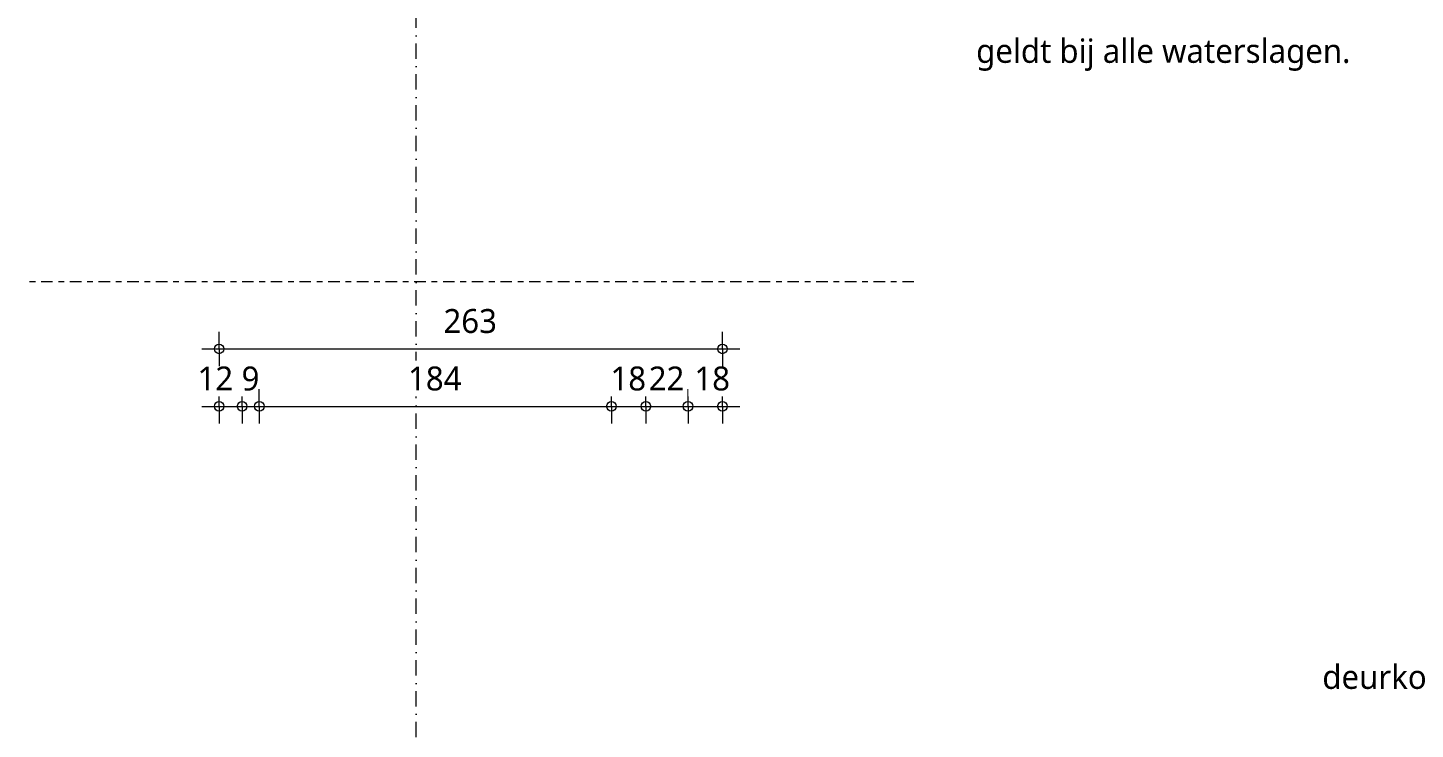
# Model space of a CAD drawing. Header units: millimetres. Extents: x 6732 to 10947, y 894 to 9086.
# Drawn here: x 8191 to 8916, y 5317 to 5683 of the extents above; entities that cross this region are included whole.
import ezdxf

# ---------------------------------------------------------------- set-up
doc = ezdxf.new("R2010")
doc.units = ezdxf.units.MM
doc.linetypes.add('MV_center', pattern=[15, 6, -3, 3, -3])
doc.linetypes.add('MV_stramien', pattern=[16, 8, -4, 0, -4])
for name, color, linetype, lineweight in [('A-ANNO-DIMS', 211, 'Continuous', 13), ('A-ANNO-DIMS-5', 211, 'Continuous', 13), ('A-DETL', 90, 'Continuous', 13), ('A-DETL-GENF', 92, 'Continuous', 18), ('G-ANNO-TEXT', 231, 'Continuous', 13)]:
    doc.layers.add(name, color=color, linetype=linetype, lineweight=lineweight)
doc.styles.add('Segoe UI_2', font='segoeui.ttf', dxfattribs={"height": 12.5})
doc.dimstyles.new('2_5_mm', dxfattribs={"dimscale": 304.8, "dimtxt": 13.092049, "dimasz": 0.016404, "dimexe": 0.029528, "dimexo": 0.0625, "dimgap": 0.014764, "dimtad": 1, "dimdec": 0, "dimzin": 0, "dimdsep": 46, "dimtxsty": 'Segoe UI_2', "dimblk1": 'DOTBLANK', "dimblk2": 'DOTBLANK', "dimsah": 1, "dimcen": 0.09, "dimdle": 0.029528, "dimazin": 0, "dimtfac": 1, "dimtdec": 4, "dimtix": 1, "dimtmove": 2, "dimatfit": 3, "dimfxl": 0.029528, "dimfxlon": 1, "dimtvp": 1, "dimtfill": 1, "dimtolj": 1, "dimtzin": 0, "dimarcsym": 2})
doc.dimstyles.new('2_5_mm_1', dxfattribs={"dimscale": 304.8, "dimtxt": 13.092049, "dimasz": 0.016404, "dimexe": 0.029528, "dimexo": 0.0625, "dimgap": 0.014764, "dimtad": 1, "dimdec": 0, "dimzin": 0, "dimdsep": 46, "dimtxsty": 'Segoe UI_2', "dimblk1": 'DOTBLANK', "dimblk2": 'DOTBLANK', "dimsah": 1, "dimcen": 0.09, "dimdle": 0.029528, "dimazin": 0, "dimtfac": 1, "dimtdec": 4, "dimtix": 1, "dimtmove": 0, "dimatfit": 3, "dimfxl": 0.029528, "dimfxlon": 1, "dimtvp": 1, "dimtfill": 1, "dimtolj": 1, "dimtzin": 0, "dimarcsym": 2})

# ---------------------------------------------------------------- blocks, each defined once
blk = doc.blocks.new('42 isolatie - Type 1-3776372-Details Strandbaak Patio Woning')
at = {"layer": 'A-DETL-GENF'}
h = blk.add_hatch(color=256, dxfattribs=at)
h.paths.add_polyline_path([(56.28, 0.8), (187.55, 0.8), (187.55, 184.8), (56.28, 184.8), (56.28, 3.63)])
h.paths.add_polyline_path([(674.21, 181.97), (674.21, 0.8), (727.28, 0.8), (727.28, 184.8), (674.21, 184.8)])
at = {"layer": 'A-DETL-GENF', "lineweight": 13}
h = blk.add_hatch(dxfattribs=at)
h.set_pattern_fill('FP_5', color=256, style=0, pattern_type=2)
h.set_pattern_definition([(60, (-2126.39, 181.76), (-155.885, 90), []), (120, (-2126.39, 181.76), (-155.885, -90), [])])
h.paths.add_polyline_path([(56.28, 0.8), (187.55, 0.8), (187.55, 184.8), (56.28, 184.8), (56.28, 3.63)])
h.paths.add_polyline_path([(674.21, 181.97), (674.21, 0.8), (727.28, 0.8), (727.28, 184.8), (674.21, 184.8)])
at = {"layer": 'A-DETL-GENF'}
for p, q in [((187.55, 184.8), (56.28, 184.8)), ((727.28, 184.8), (674.21, 184.8)), ((56.28, 0.8), (187.55, 0.8)), ((674.21, 0.8), (727.28, 0.8))]:
    blk.add_line(p, q, dxfattribs=at)
blk = doc.blocks.new('NLRS_00_DI_maskeer - Type 1-4234610-Details Strandbaak Patio Woning')
at = {"layer": 'A-DETL-GENF', "linetype": 'MV_center'}
blk.add_line((363, 0), (-100, 0), dxfattribs=at)
blk = doc.blocks.new('DIMBLOCK1-Details Strandbaak Patio Woning')
at = {"layer": 'A-ANNO-DIMS-5'}
for p, q in [((8291.49, 5485.44), (8291.49, 5494.44)), ((8303.49, 5485.44), (8303.49, 5494.44)), ((8282.49, 5485.44), (8303.49, 5485.44)), ((8291.49, 5485.44), (8291.49, 5476.44)), ((8303.49, 5485.44), (8303.49, 5476.44))]:
    blk.add_line(p, q, dxfattribs=at)
for centre in [(8291.49, 5485.44), (8303.49, 5485.44)]:
    blk.add_circle(centre, 2.5, dxfattribs=at)
at = {"layer": 'A-ANNO-DIMS-5', "color": 0, "insert": (8280.19, 5506.25), "char_height": 12.5, "width": 22.8516, "attachment_point": 1, "line_spacing_factor": 1.142579, "style": 'Segoe UI_2', "bg_fill": 3, "box_fill_scale": 1.25, "bg_fill_color": 9, "bg_fill_true_color": 13158600, "bg_fill_transparency": 0}
blk.add_mtext('12', dxfattribs=at)
blk = doc.blocks.new('_DotBlank')
at = {"color": 0, "linetype": 'ByBlock', "lineweight": -2}
blk.add_line((-0.5, 0), (-1, 0), dxfattribs=at)
blk.add_circle((0, 0), 0.5, dxfattribs=at)
blk = doc.blocks.new('DIMBLOCK2-Details Strandbaak Patio Woning')
at = {"layer": 'A-ANNO-DIMS-5'}
for p, q in [((8303.49, 5485.44), (8303.49, 5494.44)), ((8312.49, 5485.44), (8312.49, 5494.44)), ((8303.49, 5485.44), (8312.49, 5485.44)), ((8303.49, 5485.44), (8303.49, 5476.44)), ((8312.49, 5485.44), (8312.49, 5476.44))]:
    blk.add_line(p, q, dxfattribs=at)
for centre in [(8303.49, 5485.44), (8312.49, 5485.44)]:
    blk.add_circle(centre, 2.5, dxfattribs=at)
at = {"layer": 'A-ANNO-DIMS-5', "color": 0, "insert": (8303.23, 5506.25), "char_height": 12.5, "width": 11.4258, "attachment_point": 1, "line_spacing_factor": 1.142579, "style": 'Segoe UI_2', "bg_fill": 3, "box_fill_scale": 1.25, "bg_fill_color": 9, "bg_fill_true_color": 13158600, "bg_fill_transparency": 0}
blk.add_mtext('9', dxfattribs=at)
blk = doc.blocks.new('DIMBLOCK3-Details Strandbaak Patio Woning')
at = {"layer": 'A-ANNO-DIMS-5'}
for p, q in [((8312.49, 5485.44), (8312.49, 5494.44)), ((8496.49, 5485.44), (8496.49, 5494.44)), ((8312.49, 5485.44), (8496.49, 5485.44)), ((8312.49, 5485.44), (8312.49, 5476.44)), ((8496.49, 5485.44), (8496.49, 5476.44))]:
    blk.add_line(p, q, dxfattribs=at)
for centre in [(8312.49, 5485.44), (8496.49, 5485.44)]:
    blk.add_circle(centre, 2.5, dxfattribs=at)
at = {"layer": 'A-ANNO-DIMS-5', "color": 0, "insert": (8390.21, 5506.25), "char_height": 12.5, "width": 34.2774, "attachment_point": 1, "line_spacing_factor": 1.142579, "style": 'Segoe UI_2', "bg_fill": 3, "box_fill_scale": 1.25, "bg_fill_color": 9, "bg_fill_true_color": 13158600, "bg_fill_transparency": 0}
blk.add_mtext('184', dxfattribs=at)
blk = doc.blocks.new('DIMBLOCK4-Details Strandbaak Patio Woning')
at = {"layer": 'A-ANNO-DIMS-5'}
for p, q in [((8496.49, 5485.44), (8496.49, 5494.44)), ((8514.49, 5485.44), (8514.49, 5494.44)), ((8496.49, 5485.44), (8514.49, 5485.44)), ((8496.49, 5485.44), (8496.49, 5476.44)), ((8514.49, 5485.44), (8514.49, 5476.44))]:
    blk.add_line(p, q, dxfattribs=at)
for centre in [(8496.49, 5485.44), (8514.49, 5485.44)]:
    blk.add_circle(centre, 2.5, dxfattribs=at)
at = {"layer": 'A-ANNO-DIMS-5', "color": 0, "insert": (8495.97, 5506.25), "char_height": 12.5, "width": 22.8516, "attachment_point": 1, "line_spacing_factor": 1.142579, "style": 'Segoe UI_2', "bg_fill": 3, "box_fill_scale": 1.25, "bg_fill_color": 9, "bg_fill_true_color": 13158600, "bg_fill_transparency": 0}
blk.add_mtext('18', dxfattribs=at)
blk = doc.blocks.new('DIMBLOCK5-Details Strandbaak Patio Woning')
at = {"layer": 'A-ANNO-DIMS-5'}
for p, q in [((8514.49, 5485.44), (8514.49, 5494.44)), ((8536.49, 5485.44), (8536.49, 5494.44)), ((8514.49, 5485.44), (8536.49, 5485.44)), ((8514.49, 5485.44), (8514.49, 5476.44)), ((8536.49, 5485.44), (8536.49, 5476.44))]:
    blk.add_line(p, q, dxfattribs=at)
for centre in [(8514.49, 5485.44), (8536.49, 5485.44)]:
    blk.add_circle(centre, 2.5, dxfattribs=at)
at = {"layer": 'A-ANNO-DIMS-5', "color": 0, "insert": (8515.97, 5506.25), "char_height": 12.5, "width": 22.8516, "attachment_point": 1, "line_spacing_factor": 1.142579, "style": 'Segoe UI_2', "bg_fill": 3, "box_fill_scale": 1.25, "bg_fill_color": 9, "bg_fill_true_color": 13158600, "bg_fill_transparency": 0}
blk.add_mtext('22', dxfattribs=at)
blk = doc.blocks.new('DIMBLOCK6-Details Strandbaak Patio Woning')
at = {"layer": 'A-ANNO-DIMS-5'}
for p, q in [((8536.49, 5485.44), (8536.49, 5494.44)), ((8554.49, 5485.44), (8554.49, 5494.44)), ((8536.49, 5485.44), (8563.49, 5485.44)), ((8536.49, 5485.44), (8536.49, 5476.44)), ((8554.49, 5485.44), (8554.49, 5476.44))]:
    blk.add_line(p, q, dxfattribs=at)
for centre in [(8536.49, 5485.44), (8554.49, 5485.44)]:
    blk.add_circle(centre, 2.5, dxfattribs=at)
at = {"layer": 'A-ANNO-DIMS-5', "color": 0, "insert": (8539.83, 5506.25), "char_height": 12.5, "width": 22.8516, "attachment_point": 1, "line_spacing_factor": 1.142579, "style": 'Segoe UI_2', "bg_fill": 3, "box_fill_scale": 1.25, "bg_fill_color": 9, "bg_fill_true_color": 13158600, "bg_fill_transparency": 0}
blk.add_mtext('18', dxfattribs=at)
blk = doc.blocks.new('DIMBLOCK7-Details Strandbaak Patio Woning')
at = {"layer": 'A-ANNO-DIMS-5'}
for p, q in [((8291.49, 5515.44), (8291.49, 5524.44)), ((8554.49, 5515.44), (8554.49, 5524.44)), ((8282.49, 5515.44), (8563.49, 5515.44)), ((8291.49, 5515.44), (8291.49, 5506.44)), ((8554.49, 5515.44), (8554.49, 5506.44))]:
    blk.add_line(p, q, dxfattribs=at)
for centre in [(8291.49, 5515.44), (8554.49, 5515.44)]:
    blk.add_circle(centre, 2.5, dxfattribs=at)
at = {"layer": 'A-ANNO-DIMS-5', "color": 0, "insert": (8408.71, 5536.25), "char_height": 12.5, "width": 34.2774, "attachment_point": 1, "line_spacing_factor": 1.142579, "style": 'Segoe UI_2', "bg_fill": 3, "box_fill_scale": 1.25, "bg_fill_color": 9, "bg_fill_true_color": 13158600, "bg_fill_transparency": 0}
blk.add_mtext('263', dxfattribs=at)

msp = doc.modelspace()

# ---------------------------------------------------------------- linework, layer by layer
at = {"layer": 'A-DETL', "linetype": 'MV_stramien', "lineweight": 18}
msp.add_line((8394.49, 4797.5), (8394.49, 5853.16), dxfattribs=at)

# ---------------------------------------------------------------- block references
at = {"layer": 'A-DETL-GENF', "rotation": 90.0000000000004}
msp.add_blockref('42 isolatie - Type 1-3776372-Details Strandbaak Patio Woning', (8497.29, 5073.22), dxfattribs=at)
at = {"layer": 'A-DETL-GENF', "linetype": 'MV_center'}
msp.add_blockref('NLRS_00_DI_maskeer - Type 1-4234610-Details Strandbaak Patio Woning', (8291.49, 5550.46), dxfattribs=at)

# ---------------------------------------------------------------- texts
at = {"layer": 'G-ANNO-TEXT', "color": 7, "char_height": 12.5, "attachment_point": 1, "style": 'Segoe UI_2'}
for s, insert, width in [('geldt bij alle waterslagen.', (8687.05, 5677.26), 238.502), ('deurkozijn is in zelfde positie als kozijn merk L', (8867.95, 5350.47), 433.3121)]:
    msp.add_mtext(s, dxfattribs=dict(at, insert=insert, width=width))

# ---------------------------------------------------------------- dimensions: what is measured, and where the dimension line sits
at = {"layer": 'A-ANNO-DIMS'}
dim = msp.add_linear_dim(base=(8303.49, 5485.44), p1=(8291.49, 5494.44), p2=(8303.49, 5494.44), dimstyle='2_5_mm', override={"dimpost": '<>', "dimfxl": 12}, dxfattribs=at)
dim.commit()
dim.dimension.update_dxf_attribs({"geometry": 'DIMBLOCK1-Details Strandbaak Patio Woning', "text_midpoint": (8291.62, 5497.92), "dimtype": 160})

# ---------------------------------------------------------------- next in the draw order: dimensions: what is measured, and where the dimension line sits
dim = msp.add_linear_dim(base=(8312.49, 5485.44), p1=(8303.49, 5494.44), p2=(8312.49, 5494.44), dimstyle='2_5_mm_1', override={"dimpost": '<>', "dimfxl": 9}, dxfattribs=at)
dim.commit()
dim.dimension.update_dxf_attribs({"geometry": 'DIMBLOCK2-Details Strandbaak Patio Woning', "text_midpoint": (8307.99, 5496.41)})

# ---------------------------------------------------------------- next in the draw order: dimensions: what is measured, and where the dimension line sits
dim = msp.add_linear_dim(base=(8496.49, 5485.44), p1=(8312.49, 5494.44), p2=(8496.49, 5494.44), dimstyle='2_5_mm_1', override={"dimpost": '<>', "dimfxl": 184}, dxfattribs=at)
dim.commit()
dim.dimension.update_dxf_attribs({"geometry": 'DIMBLOCK3-Details Strandbaak Patio Woning', "text_midpoint": (8404.49, 5496.43)})

# ---------------------------------------------------------------- next in the draw order: dimensions: what is measured, and where the dimension line sits
dim = msp.add_linear_dim(base=(8514.49, 5485.44), p1=(8496.49, 5494.44), p2=(8514.49, 5494.44), dimstyle='2_5_mm_1', override={"dimpost": '<>', "dimfxl": 18}, dxfattribs=at)
dim.commit()
dim.dimension.update_dxf_attribs({"geometry": 'DIMBLOCK4-Details Strandbaak Patio Woning', "text_midpoint": (8505.49, 5496.43)})

# ---------------------------------------------------------------- next in the draw order: dimensions: what is measured, and where the dimension line sits
dim = msp.add_linear_dim(base=(8536.49, 5485.44), p1=(8514.49, 5494.44), p2=(8536.49, 5494.44), dimstyle='2_5_mm_1', override={"dimpost": '<>', "dimfxl": 22}, dxfattribs=at)
dim.commit()
dim.dimension.update_dxf_attribs({"geometry": 'DIMBLOCK5-Details Strandbaak Patio Woning', "text_midpoint": (8525.49, 5496.3)})

# ---------------------------------------------------------------- next in the draw order: dimensions: what is measured, and where the dimension line sits
dim = msp.add_linear_dim(base=(8554.49, 5485.44), p1=(8536.49, 5494.44), p2=(8554.49, 5494.44), dimstyle='2_5_mm', override={"dimpost": '<>', "dimfxl": 18}, dxfattribs=at)
dim.commit()
dim.dimension.update_dxf_attribs({"geometry": 'DIMBLOCK6-Details Strandbaak Patio Woning', "text_midpoint": (8551.26, 5497.92), "dimtype": 160})

# ---------------------------------------------------------------- next in the draw order: dimensions: what is measured, and where the dimension line sits
dim = msp.add_linear_dim(base=(8554.49, 5515.44), p1=(8291.49, 5524.44), p2=(8554.49, 5524.44), dimstyle='2_5_mm_1', override={"dimpost": '<>', "dimfxl": 263}, dxfattribs=at)
dim.commit()
dim.dimension.update_dxf_attribs({"geometry": 'DIMBLOCK7-Details Strandbaak Patio Woning', "text_midpoint": (8422.99, 5526.41)})

doc.saveas('drawing.dxf')
